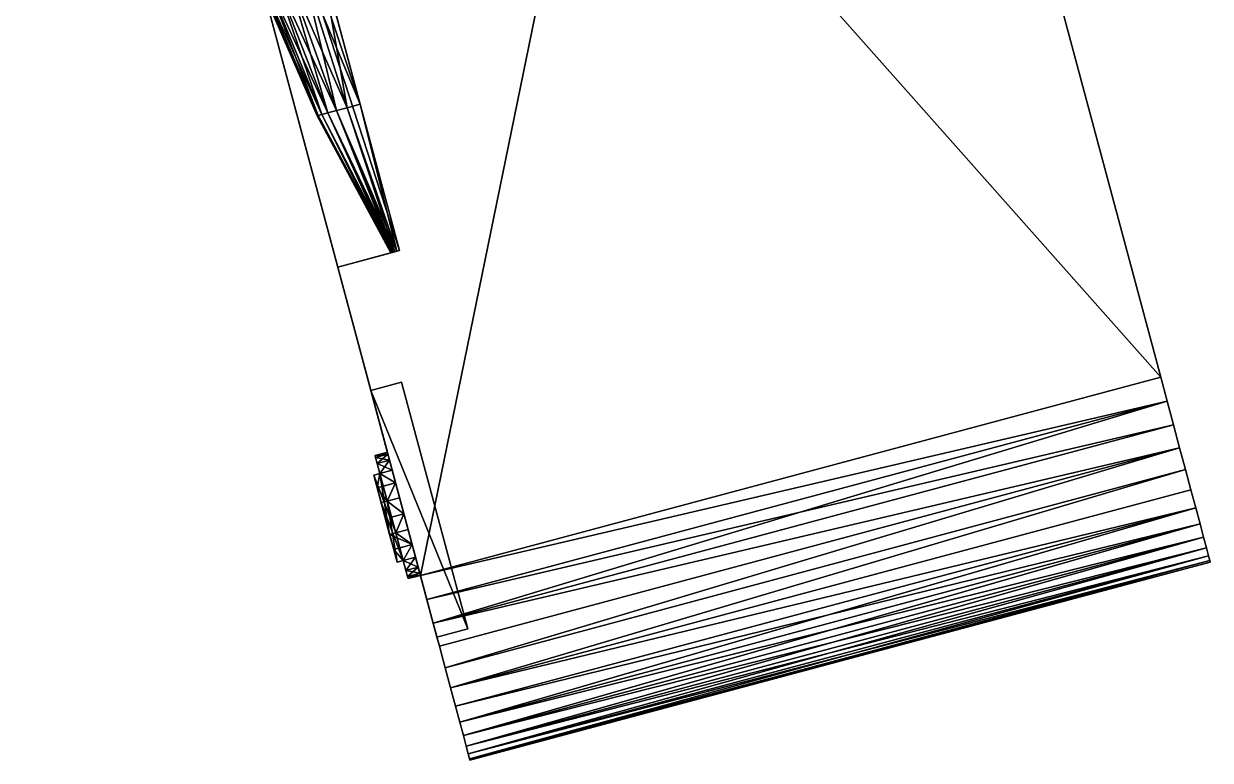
# Model space of a CAD drawing. Extents: x -32 to 38.3, y -16.7 to 82.8.
# Drawn here: x -27.77 to -9.19, y 50.75 to 62.29 of the extents above; entities that cross this region are included whole.
import ezdxf

# ---------------------------------------------------------------- set-up
doc = ezdxf.new("R2010")
doc.units = 0
doc.header["$MEASUREMENT"] = 0
doc.layers.add('STL2DXF', color=7, linetype='Continuous')

msp = doc.modelspace()

# ---------------------------------------------------------------- linework, layer by layer
at = {"layer": 'STL2DXF'}
for points in [[(-16.178, 79.934, 5), (-21.557, 53.646, 5), (-27.769, 76.828, 5)], [(-27.769, 76.828, 25), (-9.966, 56.752, 25), (-16.178, 79.934, 25)], [(-21.557, 53.646, 5), (-16.178, 79.934, 5), (-9.966, 56.752, 5)], [(-9.966, 56.752, 25), (-9.966, 56.752, 5), (-16.178, 79.934, 5)], [(-9.966, 56.752, 25), (-16.178, 79.934, 5), (-16.178, 79.934, 25)], [(-27.769, 76.828, 22), (-21.885, 58.735, 22), (-22.851, 58.476, 22)], [(-21.885, 58.735, 22), (-27.769, 76.828, 22), (-22.5, 61.029, 22)], [(-22.5, 61.029, 22), (-27.769, 76.828, 22), (-24.344, 67.911, 22)], [(-21.885, 58.735, 8), (-27.769, 76.828, 8), (-22.851, 58.476, 8)], [(-27.769, 76.828, 8), (-21.885, 58.735, 8), (-22.5, 61.029, 8)], [(-24.344, 67.911, 8), (-27.769, 76.828, 8), (-22.5, 61.029, 8)], [(-9.966, 56.752, 25), (-27.769, 76.828, 25), (-21.557, 53.646, 25)], [(-22.851, 58.476, 22), (-21.557, 53.646, 25), (-27.769, 76.828, 25)], [(-22.851, 58.476, 22), (-27.769, 76.828, 25), (-27.769, 76.828, 22)], [(-21.557, 53.646, 5), (-22.334, 56.544, 8), (-27.769, 76.828, 5)], [(-27.769, 76.828, 5), (-22.334, 56.544, 8), (-22.851, 58.476, 8)], [(-27.769, 76.828, 5), (-22.851, 58.476, 8), (-27.769, 76.828, 8)], [(-23.115, 63.323, 22), (-22.5, 61.029, 22), (-24.344, 67.911, 22)], [(-23.115, 63.323, 8), (-24.344, 67.911, 8), (-22.5, 61.029, 8)], [(-23.675, 63.173, 10.265), (-22.873, 60.929, 10.265), (-23.873, 63.12, 11.431)], [(-23.675, 63.173, 19.735), (-23.873, 63.12, 18.569), (-23.005, 60.893, 18.569)], [(-23.675, 63.173, 19.735), (-22.873, 60.929, 19.735), (-23.422, 63.241, 20.88)], [(-23.675, 63.173, 10.265), (-23.422, 63.241, 9.12), (-22.705, 60.974, 9.12)], [(-23.675, 63.173, 19.735), (-23.005, 60.893, 18.569), (-22.873, 60.929, 19.735)], [(-23.675, 63.173, 10.265), (-22.705, 60.974, 9.12), (-22.873, 60.929, 10.265)], [(-23.115, 63.323, 8), (-22.5, 61.029, 8), (-23.422, 63.241, 9.12)], [(-23.115, 63.323, 22), (-23.422, 63.241, 20.88), (-22.705, 60.974, 20.88)], [(-23.422, 63.241, 9.12), (-22.5, 61.029, 8), (-22.705, 60.974, 9.12)], [(-23.422, 63.241, 20.88), (-22.873, 60.929, 19.735), (-22.705, 60.974, 20.88)], [(-23.115, 63.323, 22), (-22.705, 60.974, 20.88), (-22.5, 61.029, 22)], [(-24.129, 63.051, 15), (-24.1, 63.059, 13.803), (-23.157, 60.853, 13.803)], [(-24.129, 63.051, 15), (-23.176, 60.848, 15), (-24.1, 63.059, 16.197)], [(-24.129, 63.051, 15), (-23.157, 60.853, 13.803), (-23.176, 60.848, 15)], [(-24.1, 63.059, 13.803), (-24.015, 63.082, 12.612), (-23.1, 60.868, 12.612)], [(-24.1, 63.059, 16.197), (-23.157, 60.853, 16.197), (-24.015, 63.082, 17.388)], [(-24.1, 63.059, 16.197), (-23.176, 60.848, 15), (-23.157, 60.853, 16.197)], [(-24.1, 63.059, 13.803), (-23.1, 60.868, 12.612), (-23.157, 60.853, 13.803)], [(-23.873, 63.12, 18.569), (-24.015, 63.082, 17.388), (-23.1, 60.868, 17.388)], [(-23.873, 63.12, 11.431), (-23.005, 60.893, 11.431), (-24.015, 63.082, 12.612)], [(-24.015, 63.082, 12.612), (-23.005, 60.893, 11.431), (-23.1, 60.868, 12.612)], [(-24.015, 63.082, 17.388), (-23.157, 60.853, 16.197), (-23.1, 60.868, 17.388)], [(-23.873, 63.12, 11.431), (-22.873, 60.929, 10.265), (-23.005, 60.893, 11.431)], [(-23.873, 63.12, 18.569), (-23.1, 60.868, 17.388), (-23.005, 60.893, 18.569)], [(-22.873, 60.929, 19.735), (-21.96, 58.715, 19.735), (-22.705, 60.974, 20.88)], [(-22.873, 60.929, 10.265), (-22.705, 60.974, 9.12), (-21.926, 58.724, 9.12)], [(-22.705, 60.974, 20.88), (-21.926, 58.724, 20.88), (-22.5, 61.029, 22)], [(-22.5, 61.029, 8), (-21.926, 58.724, 9.12), (-22.705, 60.974, 9.12)], [(-22.705, 60.974, 20.88), (-21.96, 58.715, 19.735), (-21.926, 58.724, 20.88)], [(-22.5, 61.029, 8), (-21.885, 58.735, 8), (-21.926, 58.724, 9.12)], [(-22.5, 61.029, 22), (-21.926, 58.724, 20.88), (-21.885, 58.735, 22)], [(-23.176, 60.848, 15), (-23.157, 60.853, 13.803), (-22.017, 58.7, 13.803)], [(-23.176, 60.848, 15), (-22.02, 58.698, 15), (-23.157, 60.853, 16.197)], [(-23.176, 60.848, 15), (-22.017, 58.7, 13.803), (-22.02, 58.698, 15)], [(-23.157, 60.853, 16.197), (-22.017, 58.7, 16.197), (-23.1, 60.868, 17.388)], [(-23.1, 60.868, 12.612), (-22.005, 58.703, 12.612), (-23.157, 60.853, 13.803)], [(-23.157, 60.853, 16.197), (-22.02, 58.698, 15), (-22.017, 58.7, 16.197)], [(-23.157, 60.853, 13.803), (-22.005, 58.703, 12.612), (-22.017, 58.7, 13.803)], [(-23.005, 60.893, 11.431), (-21.986, 58.708, 11.431), (-23.1, 60.868, 12.612)], [(-23.1, 60.868, 17.388), (-22.005, 58.703, 17.388), (-23.005, 60.893, 18.569)], [(-23.1, 60.868, 17.388), (-22.017, 58.7, 16.197), (-22.005, 58.703, 17.388)], [(-23.1, 60.868, 12.612), (-21.986, 58.708, 11.431), (-22.005, 58.703, 12.612)], [(-22.873, 60.929, 19.735), (-23.005, 60.893, 18.569), (-21.986, 58.708, 18.569)], [(-22.873, 60.929, 10.265), (-21.96, 58.715, 10.265), (-23.005, 60.893, 11.431)], [(-23.005, 60.893, 11.431), (-21.96, 58.715, 10.265), (-21.986, 58.708, 11.431)], [(-23.005, 60.893, 18.569), (-22.005, 58.703, 17.388), (-21.986, 58.708, 18.569)], [(-22.873, 60.929, 10.265), (-21.926, 58.724, 9.12), (-21.96, 58.715, 10.265)], [(-22.873, 60.929, 19.735), (-21.986, 58.708, 18.569), (-21.96, 58.715, 19.735)], [(-22.851, 58.476, 22), (-21.885, 58.735, 8), (-22.851, 58.476, 8)], [(-21.885, 58.735, 8), (-22.851, 58.476, 22), (-21.926, 58.724, 9.12)], [(-21.926, 58.724, 20.88), (-22.851, 58.476, 22), (-21.885, 58.735, 22)], [(-21.926, 58.724, 9.12), (-22.851, 58.476, 22), (-21.96, 58.715, 10.265)], [(-21.96, 58.715, 19.735), (-22.851, 58.476, 22), (-21.926, 58.724, 20.88)], [(-21.96, 58.715, 10.265), (-22.851, 58.476, 22), (-21.986, 58.708, 11.431)], [(-21.986, 58.708, 18.569), (-22.851, 58.476, 22), (-21.96, 58.715, 19.735)], [(-21.986, 58.708, 11.431), (-22.851, 58.476, 22), (-22.005, 58.703, 12.612)], [(-22.005, 58.703, 17.388), (-22.851, 58.476, 22), (-21.986, 58.708, 18.569)], [(-22.005, 58.703, 12.612), (-22.851, 58.476, 22), (-22.017, 58.7, 13.803)], [(-22.017, 58.7, 16.197), (-22.851, 58.476, 22), (-22.005, 58.703, 17.388)], [(-22.017, 58.7, 13.803), (-22.851, 58.476, 22), (-22.02, 58.698, 15)], [(-22.02, 58.698, 15), (-22.851, 58.476, 22), (-22.017, 58.7, 16.197)], [(-21.749, 54.362, 21.216), (-21.557, 53.646, 25), (-22.851, 58.476, 22)], [(-21.749, 54.362, 21.216), (-22.851, 58.476, 22), (-21.816, 54.612, 21.25)], [(-21.816, 54.612, 21.25), (-22.851, 58.476, 22), (-21.883, 54.862, 21.216)], [(-21.883, 54.862, 21.216), (-22.851, 58.476, 22), (-21.945, 55.095, 21.116)], [(-21.945, 55.095, 21.116), (-22.851, 58.476, 22), (-21.999, 55.295, 20.957)], [(-21.999, 55.295, 20.957), (-22.851, 58.476, 22), (-22.04, 55.449, 20.75)], [(-22.04, 55.449, 20.75), (-22.851, 58.476, 22), (-22.066, 55.545, 20.509)], [(-22.066, 55.545, 20.509), (-22.851, 58.476, 22), (-22.075, 55.578, 20.25)], [(-22.075, 55.578, 20.25), (-22.851, 58.476, 22), (-22.075, 55.578, 16.75)], [(-22.075, 55.578, 16.75), (-22.851, 58.476, 22), (-22.334, 56.544, 13)], [(-22.334, 56.544, 13), (-22.851, 58.476, 22), (-22.334, 56.544, 12)], [(-22.334, 56.544, 12), (-22.851, 58.476, 22), (-22.334, 56.544, 11)], [(-22.334, 56.544, 11), (-22.851, 58.476, 22), (-22.334, 56.544, 10)], [(-22.334, 56.544, 10), (-22.851, 58.476, 22), (-22.334, 56.544, 9)], [(-22.334, 56.544, 9), (-22.851, 58.476, 22), (-22.334, 56.544, 8)], [(-22.851, 58.476, 8), (-22.334, 56.544, 8), (-22.851, 58.476, 22)], [(-20.815, 52.81, 11), (-22.334, 56.544, 11), (-21.851, 56.673, 11)], [(-21.851, 56.673, 11), (-22.334, 56.544, 10), (-21.851, 56.673, 10)], [(-22.334, 56.544, 10), (-21.851, 56.673, 11), (-22.334, 56.544, 11)], [(-22.334, 56.544, 8), (-20.815, 52.81, 8), (-21.851, 56.673, 8)], [(-22.334, 56.544, 10), (-20.815, 52.81, 10), (-21.851, 56.673, 10)], [(-22.334, 56.544, 12), (-20.815, 52.81, 12), (-21.851, 56.673, 12)], [(-20.815, 52.81, 13), (-22.334, 56.544, 13), (-21.851, 56.673, 13)], [(-21.851, 56.673, 13), (-22.334, 56.544, 12), (-21.851, 56.673, 12)], [(-22.334, 56.544, 12), (-21.851, 56.673, 13), (-22.334, 56.544, 13)], [(-21.851, 56.673, 9), (-22.334, 56.544, 8), (-21.851, 56.673, 8)], [(-22.334, 56.544, 8), (-21.851, 56.673, 9), (-22.334, 56.544, 9)], [(-20.815, 52.81, 9), (-22.334, 56.544, 9), (-21.851, 56.673, 9)], [(-21.851, 56.673, 11), (-20.815, 52.81, 10), (-20.815, 52.81, 11)], [(-20.815, 52.81, 10), (-21.851, 56.673, 11), (-21.851, 56.673, 10)], [(-21.851, 56.673, 9), (-20.815, 52.81, 8), (-20.815, 52.81, 9)], [(-20.815, 52.81, 8), (-21.851, 56.673, 9), (-21.851, 56.673, 8)], [(-21.851, 56.673, 13), (-20.815, 52.81, 12), (-20.815, 52.81, 13)], [(-20.815, 52.81, 12), (-21.851, 56.673, 13), (-21.851, 56.673, 12)], [(-9.865, 56.374, 5.026), (-21.557, 53.646, 5), (-9.966, 56.752, 5)], [(-21.557, 53.646, 25), (-9.865, 56.374, 24.974), (-9.966, 56.752, 25)], [(-9.865, 56.374, 24.974), (-9.865, 56.374, 5.026), (-9.966, 56.752, 5)], [(-9.865, 56.374, 24.974), (-9.966, 56.752, 5), (-9.966, 56.752, 25)], [(-22.334, 56.544, 11), (-20.815, 52.81, 11), (-21.298, 52.68, 11)], [(-20.815, 52.81, 8), (-22.334, 56.544, 8), (-21.298, 52.68, 8)], [(-20.815, 52.81, 10), (-22.334, 56.544, 10), (-21.298, 52.68, 10)], [(-20.815, 52.81, 12), (-22.334, 56.544, 12), (-21.298, 52.68, 12)], [(-22.334, 56.544, 13), (-20.815, 52.81, 13), (-21.298, 52.68, 13)], [(-22.334, 56.544, 9), (-20.815, 52.81, 9), (-21.298, 52.68, 9)], [(-21.356, 52.896, 5.102), (-21.298, 52.68, 8), (-22.334, 56.544, 8)], [(-21.356, 52.896, 5.102), (-22.334, 56.544, 8), (-21.456, 53.268, 5.026)], [(-21.456, 53.268, 5.026), (-22.334, 56.544, 8), (-21.557, 53.646, 5)], [(-22.334, 56.544, 10), (-21.298, 52.68, 9), (-21.298, 52.68, 10)], [(-21.298, 52.68, 9), (-22.334, 56.544, 10), (-22.334, 56.544, 9)], [(-22.334, 56.544, 12), (-21.298, 52.68, 11), (-21.298, 52.68, 12)], [(-21.298, 52.68, 11), (-22.334, 56.544, 12), (-22.334, 56.544, 11)], [(-21.298, 52.68, 13), (-21.633, 53.929, 16.043), (-22.334, 56.544, 13)], [(-22.334, 56.544, 13), (-21.633, 53.929, 16.043), (-21.686, 54.129, 15.884)], [(-22.334, 56.544, 13), (-21.686, 54.129, 15.884), (-21.749, 54.362, 15.784)], [(-22.334, 56.544, 13), (-21.749, 54.362, 15.784), (-21.816, 54.612, 15.75)], [(-22.334, 56.544, 13), (-21.816, 54.612, 15.75), (-21.883, 54.862, 15.784)], [(-22.334, 56.544, 13), (-21.883, 54.862, 15.784), (-21.945, 55.095, 15.884)], [(-22.334, 56.544, 13), (-21.945, 55.095, 15.884), (-21.999, 55.295, 16.043)], [(-22.334, 56.544, 13), (-21.999, 55.295, 16.043), (-22.04, 55.449, 16.25)], [(-22.334, 56.544, 13), (-22.04, 55.449, 16.25), (-22.066, 55.545, 16.491)], [(-22.334, 56.544, 13), (-22.066, 55.545, 16.491), (-22.075, 55.578, 16.75)], [(-21.557, 53.646, 5), (-9.865, 56.374, 5.026), (-21.456, 53.268, 5.026)], [(-9.865, 56.374, 24.974), (-21.557, 53.646, 25), (-21.456, 53.268, 24.974)], [(-21.456, 53.268, 24.974), (-9.765, 56.002, 24.898), (-9.865, 56.374, 24.974)], [(-9.865, 56.374, 5.026), (-21.356, 52.896, 5.102), (-21.456, 53.268, 5.026)], [(-21.356, 52.896, 5.102), (-9.865, 56.374, 5.026), (-9.765, 56.002, 5.102)], [(-9.765, 56.002, 24.898), (-9.765, 56.002, 5.102), (-9.865, 56.374, 5.026)], [(-9.765, 56.002, 24.898), (-9.865, 56.374, 5.026), (-9.865, 56.374, 24.974)], [(-9.765, 56.002, 24.898), (-21.456, 53.268, 24.974), (-21.356, 52.896, 24.898)], [(-21.356, 52.896, 24.898), (-9.669, 55.643, 24.772), (-9.765, 56.002, 24.898)], [(-9.669, 55.643, 5.228), (-21.356, 52.896, 5.102), (-9.765, 56.002, 5.102)], [(-9.669, 55.643, 24.772), (-9.669, 55.643, 5.228), (-9.765, 56.002, 5.102)], [(-9.669, 55.643, 24.772), (-9.765, 56.002, 5.102), (-9.765, 56.002, 24.898)], [(-22.259, 55.493, 20.509), (-22.075, 55.578, 20.25), (-22.268, 55.526, 20.25)], [(-22.066, 55.545, 19.991), (-22.268, 55.526, 20.25), (-22.075, 55.578, 20.25)], [(-22.259, 55.493, 17.009), (-22.075, 55.578, 16.75), (-22.268, 55.526, 16.75)], [(-22.066, 55.545, 16.491), (-22.268, 55.526, 16.75), (-22.075, 55.578, 16.75)], [(-22.075, 55.578, 20.25), (-22.259, 55.493, 20.509), (-22.066, 55.545, 20.509)], [(-22.075, 55.578, 16.75), (-22.259, 55.493, 17.009), (-22.066, 55.545, 17.009)], [(-22.066, 55.545, 17.009), (-22.066, 55.545, 19.991), (-22.075, 55.578, 20.25)], [(-22.066, 55.545, 17.009), (-22.075, 55.578, 20.25), (-22.075, 55.578, 16.75)], [(-9.669, 55.643, 24.772), (-21.356, 52.896, 24.898), (-21.26, 52.537, 24.772)], [(-21.356, 52.896, 5.102), (-9.669, 55.643, 5.228), (-21.26, 52.537, 5.228)], [(-9.669, 55.643, 5.228), (-21.169, 52.197, 5.402), (-21.26, 52.537, 5.228)], [(-21.169, 52.197, 24.598), (-9.669, 55.643, 24.772), (-21.26, 52.537, 24.772)], [(-21.169, 52.197, 5.402), (-9.669, 55.643, 5.228), (-9.578, 55.303, 5.402)], [(-9.669, 55.643, 24.772), (-21.169, 52.197, 24.598), (-9.578, 55.303, 24.598)], [(-9.578, 55.303, 24.598), (-9.578, 55.303, 5.402), (-9.669, 55.643, 5.228)], [(-9.578, 55.303, 24.598), (-9.669, 55.643, 5.228), (-9.669, 55.643, 24.772)], [(-22.268, 55.526, 20.25), (-22.066, 55.545, 19.991), (-22.259, 55.493, 19.991)], [(-22.268, 55.526, 16.75), (-22.066, 55.545, 16.491), (-22.259, 55.493, 16.491)], [(-22.259, 55.493, 16.491), (-22.259, 55.493, 17.009), (-22.268, 55.526, 16.75)], [(-22.259, 55.493, 19.991), (-22.259, 55.493, 20.509), (-22.268, 55.526, 20.25)], [(-22.04, 55.449, 19.75), (-22.259, 55.493, 19.991), (-22.066, 55.545, 19.991)], [(-22.233, 55.397, 20.75), (-22.066, 55.545, 20.509), (-22.259, 55.493, 20.509)], [(-22.04, 55.449, 16.25), (-22.259, 55.493, 16.491), (-22.066, 55.545, 16.491)], [(-22.233, 55.397, 17.25), (-22.066, 55.545, 17.009), (-22.259, 55.493, 17.009)], [(-22.259, 55.493, 19.991), (-22.04, 55.449, 19.75), (-22.233, 55.397, 19.75)], [(-22.233, 55.397, 16.25), (-22.233, 55.397, 17.25), (-22.259, 55.493, 17.009)], [(-22.233, 55.397, 16.25), (-22.259, 55.493, 17.009), (-22.259, 55.493, 16.491)], [(-22.233, 55.397, 19.75), (-22.233, 55.397, 20.75), (-22.259, 55.493, 20.509)], [(-22.233, 55.397, 19.75), (-22.259, 55.493, 20.509), (-22.259, 55.493, 19.991)], [(-22.259, 55.493, 16.491), (-22.04, 55.449, 16.25), (-22.233, 55.397, 16.25)], [(-22.066, 55.545, 20.509), (-22.233, 55.397, 20.75), (-22.04, 55.449, 20.75)], [(-22.066, 55.545, 17.009), (-22.233, 55.397, 17.25), (-22.04, 55.449, 17.25)], [(-21.999, 55.295, 16.043), (-22.233, 55.397, 16.25), (-22.04, 55.449, 16.25)], [(-22.192, 55.243, 20.957), (-22.04, 55.449, 20.75), (-22.233, 55.397, 20.75)], [(-21.999, 55.295, 19.543), (-22.233, 55.397, 19.75), (-22.04, 55.449, 19.75)], [(-22.192, 55.243, 17.457), (-22.04, 55.449, 17.25), (-22.233, 55.397, 17.25)], [(-22.233, 55.397, 16.25), (-21.999, 55.295, 16.043), (-22.192, 55.243, 16.043)], [(-22.233, 55.397, 19.75), (-21.999, 55.295, 19.543), (-22.192, 55.243, 19.543)], [(-22.192, 55.243, 16.043), (-22.192, 55.243, 17.457), (-22.233, 55.397, 17.25)], [(-22.192, 55.243, 16.043), (-22.233, 55.397, 17.25), (-22.233, 55.397, 16.25)], [(-22.192, 55.243, 19.543), (-22.192, 55.243, 20.957), (-22.233, 55.397, 20.75)], [(-22.192, 55.243, 19.543), (-22.233, 55.397, 20.75), (-22.233, 55.397, 19.75)], [(-22.04, 55.449, 20.75), (-22.192, 55.243, 20.957), (-21.999, 55.295, 20.957)], [(-22.04, 55.449, 17.25), (-22.192, 55.243, 17.457), (-21.999, 55.295, 17.457)], [(-22.04, 55.449, 17.25), (-22.04, 55.449, 19.75), (-22.066, 55.545, 19.991)], [(-22.04, 55.449, 17.25), (-22.066, 55.545, 19.991), (-22.066, 55.545, 17.009)], [(-21.999, 55.295, 17.457), (-21.999, 55.295, 19.543), (-22.04, 55.449, 19.75)], [(-21.999, 55.295, 17.457), (-22.04, 55.449, 19.75), (-22.04, 55.449, 17.25)], [(-22.039, 54.285, 21.216), (-22.192, 55.243, 19.543), (-22.289, 55.218, 19.543)], [(-22.235, 55.018, 17.616), (-22.192, 55.243, 17.457), (-22.289, 55.218, 17.457)], [(-22.192, 55.243, 19.543), (-22.235, 55.018, 19.384), (-22.289, 55.218, 19.543)], [(-21.942, 54.31, 15.784), (-22.289, 55.218, 17.457), (-22.192, 55.243, 17.457)], [(-22.173, 54.785, 19.284), (-22.039, 54.285, 21.216), (-22.289, 55.218, 19.543)], [(-22.173, 54.785, 19.284), (-22.289, 55.218, 19.543), (-22.235, 55.018, 19.384)], [(-22.039, 54.285, 15.784), (-22.173, 54.785, 17.716), (-22.289, 55.218, 17.457)], [(-22.289, 55.218, 17.457), (-22.173, 54.785, 17.716), (-22.235, 55.018, 17.616)], [(-22.289, 55.218, 17.457), (-21.942, 54.31, 15.784), (-22.039, 54.285, 15.784)], [(-22.192, 55.243, 17.457), (-22.235, 55.018, 17.616), (-21.945, 55.095, 17.616)], [(-22.235, 55.018, 19.384), (-22.192, 55.243, 19.543), (-21.945, 55.095, 19.384)], [(-22.192, 55.243, 17.457), (-21.945, 55.095, 17.616), (-21.999, 55.295, 17.457)], [(-21.945, 55.095, 15.884), (-22.192, 55.243, 16.043), (-21.999, 55.295, 16.043)], [(-22.192, 55.243, 20.957), (-21.945, 55.095, 21.116), (-21.999, 55.295, 20.957)], [(-21.945, 55.095, 19.384), (-22.192, 55.243, 19.543), (-21.999, 55.295, 19.543)], [(-22.192, 55.243, 19.543), (-22.039, 54.285, 21.216), (-21.942, 54.31, 21.216)], [(-22.192, 55.243, 16.043), (-21.945, 55.095, 15.884), (-22.138, 55.043, 15.884)], [(-22.192, 55.243, 17.457), (-22.009, 54.56, 15.75), (-21.942, 54.31, 15.784)], [(-22.009, 54.56, 15.75), (-22.192, 55.243, 17.457), (-22.076, 54.81, 15.784)], [(-22.076, 54.81, 15.784), (-22.192, 55.243, 17.457), (-22.138, 55.043, 15.884)], [(-22.138, 55.043, 15.884), (-22.192, 55.243, 17.457), (-22.192, 55.243, 16.043)], [(-21.945, 55.095, 21.116), (-22.192, 55.243, 20.957), (-22.138, 55.043, 21.116)], [(-22.009, 54.56, 21.25), (-22.192, 55.243, 19.543), (-21.942, 54.31, 21.216)], [(-22.192, 55.243, 19.543), (-22.009, 54.56, 21.25), (-22.076, 54.81, 21.216)], [(-22.192, 55.243, 19.543), (-22.076, 54.81, 21.216), (-22.138, 55.043, 21.116)], [(-22.192, 55.243, 19.543), (-22.138, 55.043, 21.116), (-22.192, 55.243, 20.957)], [(-21.945, 55.095, 17.616), (-21.945, 55.095, 19.384), (-21.999, 55.295, 19.543)], [(-21.945, 55.095, 17.616), (-21.999, 55.295, 19.543), (-21.999, 55.295, 17.457)], [(-9.578, 55.303, 5.402), (-21.084, 51.882, 5.62), (-21.169, 52.197, 5.402)], [(-21.084, 51.882, 24.38), (-9.578, 55.303, 24.598), (-21.169, 52.197, 24.598)], [(-21.084, 51.882, 5.62), (-9.578, 55.303, 5.402), (-9.493, 54.988, 5.62)], [(-9.578, 55.303, 24.598), (-21.084, 51.882, 24.38), (-9.493, 54.988, 24.38)], [(-9.493, 54.988, 24.38), (-9.493, 54.988, 5.62), (-9.578, 55.303, 5.402)], [(-9.493, 54.988, 24.38), (-9.578, 55.303, 5.402), (-9.578, 55.303, 24.598)], [(-22.076, 54.81, 19.284), (-22.235, 55.018, 19.384), (-21.945, 55.095, 19.384)], [(-22.235, 55.018, 17.616), (-22.076, 54.81, 17.716), (-21.945, 55.095, 17.616)], [(-22.235, 55.018, 19.384), (-22.076, 54.81, 19.284), (-22.173, 54.785, 19.284)], [(-22.076, 54.81, 17.716), (-22.235, 55.018, 17.616), (-22.173, 54.785, 17.716)], [(-22.076, 54.81, 21.216), (-21.945, 55.095, 21.116), (-22.138, 55.043, 21.116)], [(-21.945, 55.095, 15.884), (-22.076, 54.81, 15.784), (-22.138, 55.043, 15.884)], [(-21.945, 55.095, 21.116), (-22.076, 54.81, 21.216), (-21.883, 54.862, 21.216)], [(-22.076, 54.81, 19.284), (-21.945, 55.095, 19.384), (-21.883, 54.862, 19.284)], [(-21.945, 55.095, 17.616), (-22.076, 54.81, 17.716), (-21.883, 54.862, 17.716)], [(-22.076, 54.81, 15.784), (-21.945, 55.095, 15.884), (-21.883, 54.862, 15.784)], [(-21.883, 54.862, 17.716), (-21.883, 54.862, 19.284), (-21.945, 55.095, 19.384)], [(-21.883, 54.862, 17.716), (-21.945, 55.095, 19.384), (-21.945, 55.095, 17.616)], [(-21.826, 53.877, 20.957), (-22.173, 54.785, 19.284), (-22.076, 54.81, 19.284)], [(-21.923, 53.852, 16.043), (-22.076, 54.81, 17.716), (-22.173, 54.785, 17.716)], [(-22.076, 54.81, 17.716), (-21.816, 54.612, 17.75), (-21.883, 54.862, 17.716)], [(-22.076, 54.81, 21.216), (-21.816, 54.612, 21.25), (-21.883, 54.862, 21.216)], [(-21.816, 54.612, 15.75), (-22.076, 54.81, 15.784), (-21.883, 54.862, 15.784)], [(-21.816, 54.612, 19.25), (-22.076, 54.81, 19.284), (-21.883, 54.862, 19.284)], [(-21.816, 54.612, 17.75), (-22.076, 54.81, 17.716), (-22.009, 54.56, 17.75)], [(-21.826, 53.877, 19.543), (-21.826, 53.877, 20.957), (-22.076, 54.81, 19.284)], [(-21.826, 53.877, 19.543), (-22.076, 54.81, 19.284), (-21.88, 54.077, 19.384)], [(-21.88, 54.077, 19.384), (-22.076, 54.81, 19.284), (-21.942, 54.31, 19.284)], [(-21.942, 54.31, 19.284), (-22.076, 54.81, 19.284), (-22.009, 54.56, 19.25)], [(-21.816, 54.612, 21.25), (-22.076, 54.81, 21.216), (-22.009, 54.56, 21.25)], [(-22.076, 54.81, 15.784), (-21.816, 54.612, 15.75), (-22.009, 54.56, 15.75)], [(-22.076, 54.81, 17.716), (-21.923, 53.852, 16.043), (-21.826, 53.877, 16.043)], [(-21.826, 53.877, 16.043), (-21.88, 54.077, 17.616), (-22.076, 54.81, 17.716)], [(-22.076, 54.81, 17.716), (-21.88, 54.077, 17.616), (-21.942, 54.31, 17.716)], [(-22.076, 54.81, 17.716), (-21.942, 54.31, 17.716), (-22.009, 54.56, 17.75)], [(-22.076, 54.81, 19.284), (-21.816, 54.612, 19.25), (-22.009, 54.56, 19.25)], [(-21.816, 54.612, 17.75), (-21.816, 54.612, 19.25), (-21.883, 54.862, 19.284)], [(-21.816, 54.612, 17.75), (-21.883, 54.862, 19.284), (-21.883, 54.862, 17.716)], [(-21.084, 51.882, 24.38), (-9.417, 54.703, 24.121), (-9.493, 54.988, 24.38)], [(-9.417, 54.703, 5.879), (-21.084, 51.882, 5.62), (-9.493, 54.988, 5.62)], [(-9.417, 54.703, 24.121), (-9.417, 54.703, 5.879), (-9.493, 54.988, 24.38)], [(-9.493, 54.988, 24.38), (-9.417, 54.703, 5.879), (-9.493, 54.988, 5.62)], [(-21.976, 54.052, 21.116), (-22.173, 54.785, 19.284), (-21.923, 53.852, 20.957)], [(-22.173, 54.785, 19.284), (-21.976, 54.052, 21.116), (-22.039, 54.285, 21.216)], [(-22.173, 54.785, 19.284), (-21.826, 53.877, 20.957), (-21.923, 53.852, 20.957)], [(-22.173, 54.785, 17.716), (-21.976, 54.052, 15.884), (-21.923, 53.852, 16.043)], [(-21.976, 54.052, 15.884), (-22.173, 54.785, 17.716), (-22.039, 54.285, 15.784)], [(-9.417, 54.703, 24.121), (-21.084, 51.882, 24.38), (-21.008, 51.597, 24.121)], [(-21.084, 51.882, 5.62), (-9.417, 54.703, 5.879), (-21.008, 51.597, 5.879)], [(-20.941, 51.347, 23.826), (-9.417, 54.703, 24.121), (-21.008, 51.597, 24.121)], [(-9.35, 54.453, 6.174), (-21.008, 51.597, 5.879), (-9.417, 54.703, 5.879)], [(-9.417, 54.703, 24.121), (-20.941, 51.347, 23.826), (-9.35, 54.453, 23.826)], [(-9.35, 54.453, 23.826), (-9.35, 54.453, 6.174), (-9.417, 54.703, 5.879)], [(-9.35, 54.453, 23.826), (-9.417, 54.703, 5.879), (-9.417, 54.703, 24.121)], [(-21.816, 54.612, 19.25), (-21.942, 54.31, 19.284), (-22.009, 54.56, 19.25)], [(-21.942, 54.31, 21.216), (-21.816, 54.612, 21.25), (-22.009, 54.56, 21.25)], [(-21.942, 54.31, 17.716), (-21.816, 54.612, 17.75), (-22.009, 54.56, 17.75)], [(-21.816, 54.612, 15.75), (-21.942, 54.31, 15.784), (-22.009, 54.56, 15.75)], [(-21.942, 54.31, 19.284), (-21.816, 54.612, 19.25), (-21.749, 54.362, 19.284)], [(-21.816, 54.612, 21.25), (-21.942, 54.31, 21.216), (-21.749, 54.362, 21.216)], [(-21.816, 54.612, 17.75), (-21.942, 54.31, 17.716), (-21.749, 54.362, 17.716)], [(-21.942, 54.31, 15.784), (-21.816, 54.612, 15.75), (-21.749, 54.362, 15.784)], [(-21.749, 54.362, 17.716), (-21.749, 54.362, 19.284), (-21.816, 54.612, 19.25)], [(-21.749, 54.362, 17.716), (-21.816, 54.612, 19.25), (-21.816, 54.612, 17.75)], [(-21.008, 51.597, 5.879), (-9.35, 54.453, 6.174), (-20.941, 51.347, 6.174)], [(-9.294, 54.243, 6.5), (-20.941, 51.347, 6.174), (-9.35, 54.453, 6.174)], [(-20.885, 51.137, 23.5), (-9.35, 54.453, 23.826), (-20.941, 51.347, 23.826)], [(-9.35, 54.453, 23.826), (-20.885, 51.137, 23.5), (-9.294, 54.243, 23.5)], [(-9.294, 54.243, 23.5), (-9.294, 54.243, 6.5), (-9.35, 54.453, 6.174)], [(-9.294, 54.243, 23.5), (-9.35, 54.453, 6.174), (-9.35, 54.453, 23.826)], [(-22.039, 54.285, 21.216), (-21.686, 54.129, 21.116), (-21.942, 54.31, 21.216)], [(-21.686, 54.129, 15.884), (-22.039, 54.285, 15.784), (-21.942, 54.31, 15.784)], [(-21.686, 54.129, 21.116), (-22.039, 54.285, 21.216), (-21.976, 54.052, 21.116)], [(-22.039, 54.285, 15.784), (-21.686, 54.129, 15.884), (-21.976, 54.052, 15.884)], [(-21.942, 54.31, 21.216), (-21.686, 54.129, 21.116), (-21.749, 54.362, 21.216)], [(-21.942, 54.31, 17.716), (-21.686, 54.129, 17.616), (-21.749, 54.362, 17.716)], [(-21.686, 54.129, 19.384), (-21.942, 54.31, 19.284), (-21.749, 54.362, 19.284)], [(-21.686, 54.129, 15.884), (-21.942, 54.31, 15.784), (-21.749, 54.362, 15.784)], [(-21.686, 54.129, 17.616), (-21.942, 54.31, 17.716), (-21.88, 54.077, 17.616)], [(-21.942, 54.31, 19.284), (-21.686, 54.129, 19.384), (-21.88, 54.077, 19.384)], [(-21.686, 54.129, 21.116), (-21.557, 53.646, 25), (-21.749, 54.362, 21.216)], [(-21.686, 54.129, 17.616), (-21.686, 54.129, 19.384), (-21.749, 54.362, 19.284)], [(-21.686, 54.129, 17.616), (-21.749, 54.362, 19.284), (-21.749, 54.362, 17.716)], [(-21.976, 54.052, 21.116), (-21.826, 53.877, 20.957), (-21.686, 54.129, 21.116)], [(-21.826, 53.877, 16.043), (-21.976, 54.052, 15.884), (-21.686, 54.129, 15.884)], [(-21.826, 53.877, 17.457), (-21.686, 54.129, 17.616), (-21.88, 54.077, 17.616)], [(-21.686, 54.129, 19.384), (-21.826, 53.877, 19.543), (-21.88, 54.077, 19.384)], [(-21.826, 53.877, 16.043), (-21.826, 53.877, 17.457), (-21.88, 54.077, 17.616)], [(-21.686, 54.129, 21.116), (-21.826, 53.877, 20.957), (-21.633, 53.929, 20.957)], [(-21.826, 53.877, 16.043), (-21.686, 54.129, 15.884), (-21.633, 53.929, 16.043)], [(-21.686, 54.129, 17.616), (-21.826, 53.877, 17.457), (-21.633, 53.929, 17.457)], [(-21.826, 53.877, 19.543), (-21.686, 54.129, 19.384), (-21.633, 53.929, 19.543)], [(-21.633, 53.929, 20.957), (-21.557, 53.646, 25), (-21.686, 54.129, 21.116)], [(-21.633, 53.929, 17.457), (-21.633, 53.929, 19.543), (-21.686, 54.129, 19.384)], [(-21.633, 53.929, 17.457), (-21.686, 54.129, 19.384), (-21.686, 54.129, 17.616)], [(-20.941, 51.347, 6.174), (-9.294, 54.243, 6.5), (-20.885, 51.137, 6.5)], [(-20.84, 50.969, 23.148), (-9.294, 54.243, 23.5), (-20.885, 51.137, 23.5)], [(-9.249, 54.075, 6.852), (-20.885, 51.137, 6.5), (-9.294, 54.243, 6.5)], [(-20.885, 51.137, 6.5), (-9.249, 54.075, 6.852), (-20.84, 50.969, 6.852)], [(-9.294, 54.243, 23.5), (-20.84, 50.969, 23.148), (-9.249, 54.075, 23.148)], [(-20.807, 50.847, 22.776), (-9.249, 54.075, 23.148), (-20.84, 50.969, 23.148)], [(-9.216, 53.953, 7.224), (-20.84, 50.969, 6.852), (-9.249, 54.075, 6.852)], [(-9.249, 54.075, 23.148), (-20.807, 50.847, 22.776), (-9.216, 53.953, 22.776)], [(-9.249, 54.075, 23.148), (-9.249, 54.075, 6.852), (-9.294, 54.243, 6.5)], [(-9.249, 54.075, 23.148), (-9.294, 54.243, 6.5), (-9.294, 54.243, 23.5)], [(-9.216, 53.953, 22.776), (-9.216, 53.953, 7.224), (-9.249, 54.075, 6.852)], [(-9.216, 53.953, 22.776), (-9.249, 54.075, 6.852), (-9.249, 54.075, 23.148)], [(-21.826, 53.877, 20.957), (-21.976, 54.052, 21.116), (-21.923, 53.852, 20.957)], [(-21.976, 54.052, 15.884), (-21.826, 53.877, 16.043), (-21.923, 53.852, 16.043)], [(-21.785, 53.724, 20.75), (-21.633, 53.929, 20.957), (-21.826, 53.877, 20.957)], [(-21.592, 53.776, 19.75), (-21.826, 53.877, 19.543), (-21.633, 53.929, 19.543)], [(-21.785, 53.724, 17.25), (-21.633, 53.929, 17.457), (-21.826, 53.877, 17.457)], [(-21.592, 53.776, 16.25), (-21.826, 53.877, 16.043), (-21.633, 53.929, 16.043)], [(-21.633, 53.929, 20.957), (-21.785, 53.724, 20.75), (-21.592, 53.776, 20.75)], [(-21.633, 53.929, 17.457), (-21.785, 53.724, 17.25), (-21.592, 53.776, 17.25)], [(-21.592, 53.776, 20.75), (-21.557, 53.646, 25), (-21.633, 53.929, 20.957)], [(-21.298, 52.68, 13), (-21.592, 53.776, 16.25), (-21.633, 53.929, 16.043)], [(-21.592, 53.776, 17.25), (-21.592, 53.776, 19.75), (-21.633, 53.929, 19.543)], [(-21.592, 53.776, 17.25), (-21.633, 53.929, 19.543), (-21.633, 53.929, 17.457)], [(-20.84, 50.969, 6.852), (-9.216, 53.953, 7.224), (-20.807, 50.847, 7.224)], [(-9.196, 53.879, 7.608), (-20.807, 50.847, 7.224), (-9.216, 53.953, 7.224)], [(-20.787, 50.773, 22.392), (-9.216, 53.953, 22.776), (-20.807, 50.847, 22.776)], [(-9.216, 53.953, 22.776), (-20.787, 50.773, 22.392), (-9.196, 53.879, 22.392)], [(-9.196, 53.879, 22.392), (-9.196, 53.879, 7.608), (-9.216, 53.953, 7.224)], [(-9.196, 53.879, 22.392), (-9.216, 53.953, 7.224), (-9.216, 53.953, 22.776)], [(-21.826, 53.877, 19.543), (-21.592, 53.776, 19.75), (-21.785, 53.724, 19.75)], [(-21.785, 53.724, 19.75), (-21.785, 53.724, 20.75), (-21.826, 53.877, 20.957)], [(-21.785, 53.724, 19.75), (-21.826, 53.877, 20.957), (-21.826, 53.877, 19.543)], [(-21.785, 53.724, 16.25), (-21.785, 53.724, 17.25), (-21.826, 53.877, 17.457)], [(-21.785, 53.724, 16.25), (-21.826, 53.877, 17.457), (-21.826, 53.877, 16.043)], [(-21.826, 53.877, 16.043), (-21.592, 53.776, 16.25), (-21.785, 53.724, 16.25)], [(-21.759, 53.627, 20.509), (-21.592, 53.776, 20.75), (-21.785, 53.724, 20.75)], [(-21.566, 53.679, 16.491), (-21.785, 53.724, 16.25), (-21.592, 53.776, 16.25)], [(-21.566, 53.679, 19.991), (-21.785, 53.724, 19.75), (-21.592, 53.776, 19.75)], [(-21.759, 53.627, 17.009), (-21.592, 53.776, 17.25), (-21.785, 53.724, 17.25)], [(-21.759, 53.627, 19.991), (-21.759, 53.627, 20.509), (-21.785, 53.724, 19.75)], [(-21.785, 53.724, 19.75), (-21.759, 53.627, 20.509), (-21.785, 53.724, 20.75)], [(-21.785, 53.724, 16.25), (-21.566, 53.679, 16.491), (-21.759, 53.627, 16.491)], [(-21.785, 53.724, 19.75), (-21.566, 53.679, 19.991), (-21.759, 53.627, 19.991)], [(-21.759, 53.627, 16.491), (-21.759, 53.627, 17.009), (-21.785, 53.724, 16.25)], [(-21.785, 53.724, 16.25), (-21.759, 53.627, 17.009), (-21.785, 53.724, 17.25)], [(-21.592, 53.776, 20.75), (-21.759, 53.627, 20.509), (-21.566, 53.679, 20.509)], [(-21.592, 53.776, 17.25), (-21.759, 53.627, 17.009), (-21.566, 53.679, 17.009)], [(-21.566, 53.679, 20.509), (-21.557, 53.646, 25), (-21.592, 53.776, 20.75)], [(-21.298, 52.68, 13), (-21.566, 53.679, 16.491), (-21.592, 53.776, 16.25)], [(-21.566, 53.679, 17.009), (-21.566, 53.679, 19.991), (-21.592, 53.776, 19.75)], [(-21.566, 53.679, 17.009), (-21.592, 53.776, 19.75), (-21.592, 53.776, 17.25)], [(-20.807, 50.847, 7.224), (-9.196, 53.879, 7.608), (-20.787, 50.773, 7.608)], [(-9.189, 53.854, 8), (-20.787, 50.773, 7.608), (-9.196, 53.879, 7.608)], [(-20.781, 50.748, 22), (-9.196, 53.879, 22.392), (-20.787, 50.773, 22.392)], [(-20.787, 50.773, 7.608), (-9.189, 53.854, 8), (-20.781, 50.748, 8)], [(-9.196, 53.879, 22.392), (-20.781, 50.748, 22), (-9.189, 53.854, 22)], [(-9.189, 53.854, 22), (-20.781, 50.748, 8), (-9.189, 53.854, 8)], [(-20.781, 50.748, 8), (-9.189, 53.854, 22), (-20.781, 50.748, 22)], [(-9.196, 53.879, 7.608), (-9.189, 53.854, 22), (-9.189, 53.854, 8)], [(-9.189, 53.854, 22), (-9.196, 53.879, 7.608), (-9.196, 53.879, 22.392)], [(-21.75, 53.595, 16.75), (-21.566, 53.679, 17.009), (-21.759, 53.627, 17.009)], [(-21.557, 53.646, 16.75), (-21.759, 53.627, 16.491), (-21.566, 53.679, 16.491)], [(-21.75, 53.595, 20.25), (-21.566, 53.679, 20.509), (-21.759, 53.627, 20.509)], [(-21.557, 53.646, 20.25), (-21.759, 53.627, 19.991), (-21.566, 53.679, 19.991)], [(-21.759, 53.627, 16.491), (-21.557, 53.646, 16.75), (-21.75, 53.595, 16.75)], [(-21.759, 53.627, 19.991), (-21.557, 53.646, 20.25), (-21.75, 53.595, 20.25)], [(-21.759, 53.627, 20.509), (-21.759, 53.627, 19.991), (-21.75, 53.595, 20.25)], [(-21.759, 53.627, 17.009), (-21.759, 53.627, 16.491), (-21.75, 53.595, 16.75)], [(-21.566, 53.679, 17.009), (-21.75, 53.595, 16.75), (-21.557, 53.646, 16.75)], [(-21.566, 53.679, 20.509), (-21.75, 53.595, 20.25), (-21.557, 53.646, 20.25)], [(-21.557, 53.646, 25), (-21.566, 53.679, 20.509), (-21.557, 53.646, 20.25)], [(-21.298, 52.68, 13), (-21.557, 53.646, 16.75), (-21.566, 53.679, 16.491)], [(-21.566, 53.679, 19.991), (-21.557, 53.646, 16.75), (-21.557, 53.646, 20.25)], [(-21.557, 53.646, 16.75), (-21.566, 53.679, 19.991), (-21.566, 53.679, 17.009)], [(-21.298, 52.68, 13), (-21.356, 52.896, 24.898), (-21.557, 53.646, 16.75)], [(-21.557, 53.646, 16.75), (-21.356, 52.896, 24.898), (-21.456, 53.268, 24.974)], [(-21.557, 53.646, 16.75), (-21.456, 53.268, 24.974), (-21.557, 53.646, 25)], [(-21.557, 53.646, 16.75), (-21.557, 53.646, 25), (-21.557, 53.646, 20.25)], [(-21.26, 52.537, 5.228), (-21.298, 52.68, 8), (-21.356, 52.896, 5.102)], [(-21.26, 52.537, 5.228), (-21.26, 52.537, 24.772), (-21.356, 52.896, 24.898)], [(-21.26, 52.537, 5.228), (-21.356, 52.896, 24.898), (-21.298, 52.68, 13)], [(-21.298, 52.68, 13), (-20.815, 52.81, 12), (-21.298, 52.68, 12)], [(-20.815, 52.81, 12), (-21.298, 52.68, 13), (-20.815, 52.81, 13)], [(-21.298, 52.68, 11), (-20.815, 52.81, 10), (-21.298, 52.68, 10)], [(-20.815, 52.81, 10), (-21.298, 52.68, 11), (-20.815, 52.81, 11)], [(-21.298, 52.68, 9), (-20.815, 52.81, 8), (-21.298, 52.68, 8)], [(-20.815, 52.81, 8), (-21.298, 52.68, 9), (-20.815, 52.81, 9)], [(-21.298, 52.68, 8), (-21.26, 52.537, 5.228), (-21.298, 52.68, 13)], [(-21.298, 52.68, 8), (-21.298, 52.68, 13), (-21.298, 52.68, 12)], [(-21.298, 52.68, 8), (-21.298, 52.68, 12), (-21.298, 52.68, 11)], [(-21.298, 52.68, 8), (-21.298, 52.68, 11), (-21.298, 52.68, 10)], [(-21.298, 52.68, 8), (-21.298, 52.68, 10), (-21.298, 52.68, 9)], [(-21.169, 52.197, 5.402), (-21.169, 52.197, 24.598), (-21.26, 52.537, 24.772)], [(-21.169, 52.197, 5.402), (-21.26, 52.537, 24.772), (-21.26, 52.537, 5.228)], [(-21.084, 51.882, 5.62), (-21.084, 51.882, 24.38), (-21.169, 52.197, 24.598)], [(-21.084, 51.882, 5.62), (-21.169, 52.197, 24.598), (-21.169, 52.197, 5.402)], [(-21.008, 51.597, 5.879), (-21.008, 51.597, 24.121), (-21.084, 51.882, 24.38)], [(-21.008, 51.597, 5.879), (-21.084, 51.882, 24.38), (-21.084, 51.882, 5.62)], [(-20.941, 51.347, 6.174), (-20.941, 51.347, 23.826), (-21.008, 51.597, 24.121)], [(-20.941, 51.347, 6.174), (-21.008, 51.597, 24.121), (-21.008, 51.597, 5.879)], [(-20.885, 51.137, 6.5), (-20.885, 51.137, 23.5), (-20.941, 51.347, 23.826)], [(-20.885, 51.137, 6.5), (-20.941, 51.347, 23.826), (-20.941, 51.347, 6.174)], [(-20.84, 50.969, 6.852), (-20.84, 50.969, 23.148), (-20.885, 51.137, 23.5)], [(-20.84, 50.969, 6.852), (-20.885, 51.137, 23.5), (-20.885, 51.137, 6.5)], [(-20.807, 50.847, 7.224), (-20.807, 50.847, 22.776), (-20.84, 50.969, 23.148)], [(-20.807, 50.847, 7.224), (-20.84, 50.969, 23.148), (-20.84, 50.969, 6.852)], [(-20.787, 50.773, 7.608), (-20.787, 50.773, 22.392), (-20.807, 50.847, 22.776)], [(-20.787, 50.773, 7.608), (-20.807, 50.847, 22.776), (-20.807, 50.847, 7.224)], [(-20.787, 50.773, 22.392), (-20.781, 50.748, 8), (-20.781, 50.748, 22)], [(-20.781, 50.748, 8), (-20.787, 50.773, 22.392), (-20.787, 50.773, 7.608)]]:
    msp.add_3dface(points, dxfattribs=at)

doc.saveas('drawing.dxf')
